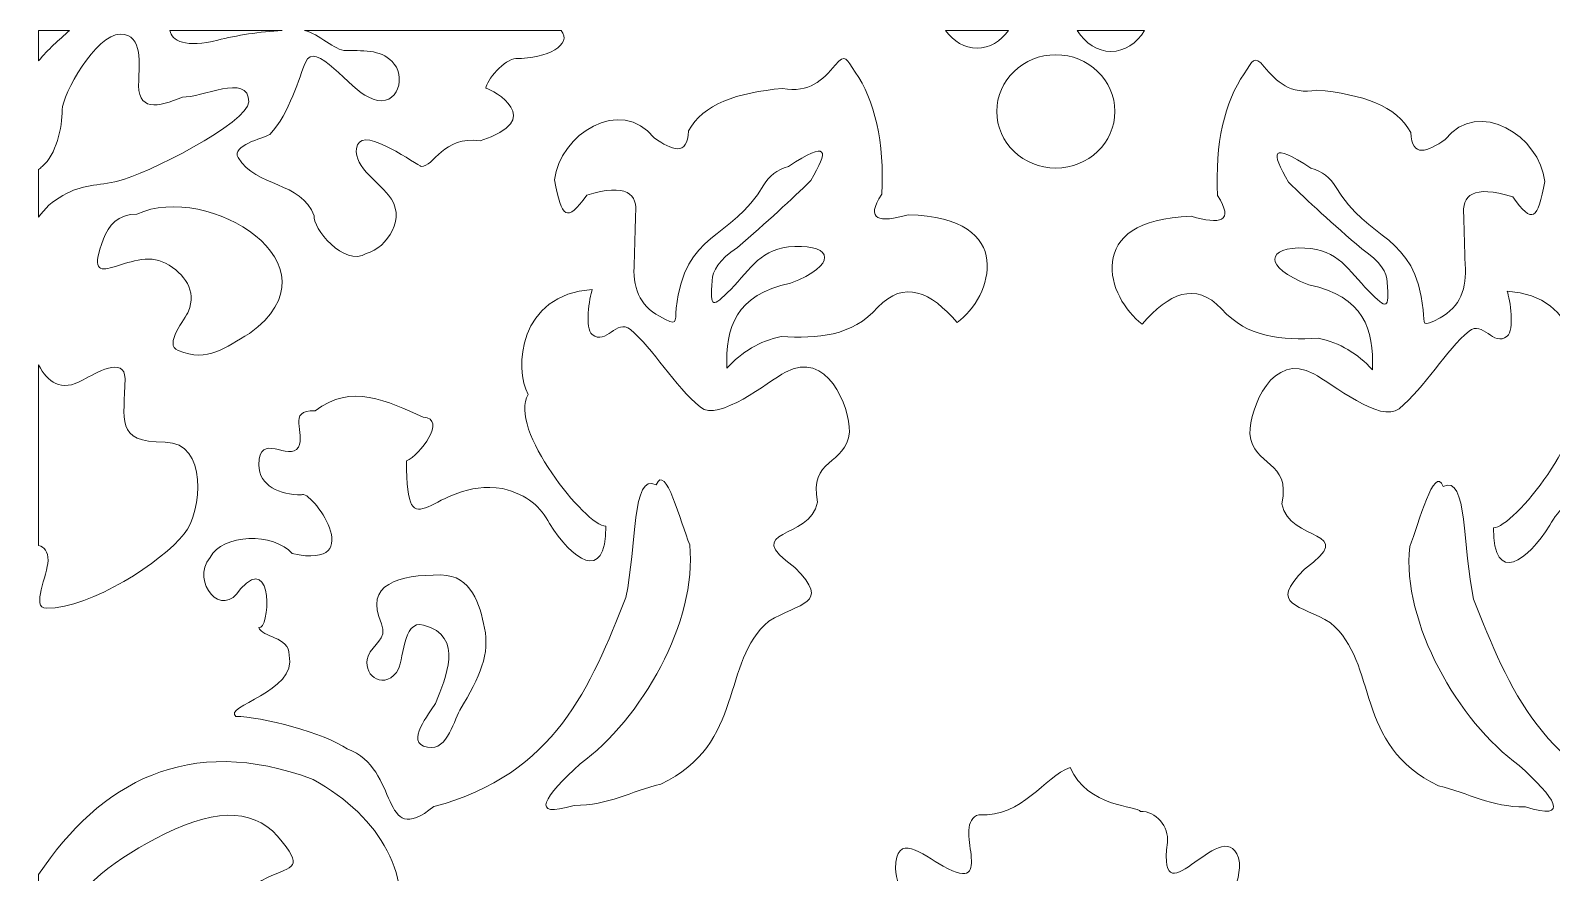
# Model space of a CAD drawing. Header units: millimetres. Extents: x -1203 to 1203, y -594 to 590.
# Drawn here: x -1203 to -612, y 263 to 590 of the extents above; entities that cross this region are included whole.
import ezdxf

# ---------------------------------------------------------------- set-up
doc = ezdxf.new("R2010")
doc.units = ezdxf.units.MM
doc.header["$MEASUREMENT"] = 0
doc.layers.add('Layer 1', color=7, linetype='Continuous')

msp = doc.modelspace()

# ---------------------------------------------------------------- linework, layer by layer
at = {"layer": 'Layer 1', "color": 250, "lineweight": 20}
for points, knots in [([(-1188.1246, 589.9734), (-1192.1683, 586.1269), (-1196.4497, 582.6695), (-1200.05, 578.1478), (-1200.05, 578.1478), (-1200.05, 589.9734), (-1200.05, 589.9734), (-1200.05, 589.9734), (-1188.1246, 589.9734), (-1188.1246, 589.9734)], [0, 0, 0, 0, 0.33333333, 0.33333333, 0.33333333, 0.66666667, 0.66666667, 0.66666667, 1, 1, 1, 1]), ([(-1168.3829, 588.4902), (-1159.1391, 588.4902), (-1161.1604, 576.048), (-1161.1604, 570.5445), (-1162.1283, 558.2595), (-1153.6523, 560.0151), (-1144.1183, 564.0844), (-1137.1851, 563.6059), (-1118.4079, 573.6554), (-1118.4079, 562.1703), (-1118.4079, 554.2899), (-1158.9134, 533.6527), (-1168.9606, 531.5436), (-1177.0483, 529.3903), (-1183.1146, 530.3473), (-1190.6255, 525.8013), (-1194.7957, 523.6465), (-1197.7487, 520.6728), (-1200.05, 517.3912), (-1200.05, 517.3912), (-1200.05, 535.96), (-1200.05, 535.96), (-1199.605, 536.3223), (-1199.1583, 536.6843), (-1198.7131, 537.0467), (-1193.2246, 541.5931), (-1190.913, 552.3605), (-1190.913, 559.0599), (-1190.913, 565.0722), (-1177.8568, 588.4902), (-1168.3829, 588.4902)], [0, 0, 0, 0, 0.1, 0.1, 0.1, 0.2, 0.2, 0.2, 0.3, 0.3, 0.3, 0.4, 0.4, 0.4, 0.5, 0.5, 0.5, 0.6, 0.6, 0.6, 0.7, 0.7, 0.7, 0.8, 0.8, 0.8, 0.9, 0.9, 0.9, 1, 1, 1, 1]), ([(-1105.4877, 589.9734), (-1113.9405, 589.4612), (-1123.4298, 588.0923), (-1130.4225, 586.1615), (-1142.8215, 583.0818), (-1148.491, 585.8429), (-1149.0359, 589.9734), (-1149.0359, 589.9734), (-1105.4877, 589.9734), (-1105.4877, 589.9734)], [0, 0, 0, 0, 0.33333333, 0.33333333, 0.33333333, 0.66666667, 0.66666667, 0.66666667, 1, 1, 1, 1]), ([(-997.0335, 589.9734), (-992.5712, 584.4899), (-1002.2429, 579.0265), (-1014.6868, 579.026), (-1018.8067, 579.026), (-1026.2983, 570.3388), (-1026.2983, 567.547), (-1023.4333, 566.8959), (-1002.391, 555.1957), (-1028.5453, 547.0706), (-1042.7174, 549.264), (-1046.7595, 536.7407), (-1051.3924, 537.1432), (-1052.8904, 537.4529), (-1073.4916, 552.6553), (-1076.1134, 545.5193), (-1079.1094, 538.0737), (-1068.2469, 531.2479), (-1064.1283, 525.9738), (-1056.7318, 517.5978), (-1064.5337, 505.3954), (-1072.7426, 503.3263), (-1081.4891, 497.7141), (-1093.8116, 513.5797), (-1092.9679, 517.9075), (-1098.212, 531.5585), (-1115.4401, 528.7667), (-1122.5578, 540.5554), (-1125.1784, 545.2091), (-1113.1932, 548.0015), (-1110.1972, 549.5528), (-1102.329, 557.8687), (-1098.9593, 571.974), (-1096.3392, 577.4747), (-1093.0973, 587.0868), (-1078.3638, 566.3025), (-1071.9936, 564.1343), (-1061.5065, 558.2399), (-1057.0108, 570.9597), (-1061.8802, 576.8545), (-1066.3752, 582.4387), (-1072.7426, 582.1285), (-1080.6074, 582.1285), (-1084.9948, 582.1285), (-1091.2057, 588.6772), (-1096.7759, 589.9734), (-1096.7759, 589.9734), (-997.0335, 589.9734), (-997.0335, 589.9734)], [0, 0, 0, 0, 0.0625, 0.0625, 0.0625, 0.125, 0.125, 0.125, 0.1875, 0.1875, 0.1875, 0.25, 0.25, 0.25, 0.3125, 0.3125, 0.3125, 0.375, 0.375, 0.375, 0.4375, 0.4375, 0.4375, 0.5, 0.5, 0.5, 0.5625, 0.5625, 0.5625, 0.625, 0.625, 0.625, 0.6875, 0.6875, 0.6875, 0.75, 0.75, 0.75, 0.8125, 0.8125, 0.8125, 0.875, 0.875, 0.875, 0.9375, 0.9375, 0.9375, 1, 1, 1, 1]), ([(-823.2352, 589.9734), (-826.3077, 585.7137), (-830.6583, 583.0473), (-835.4709, 583.0473), (-840.2836, 583.0473), (-844.6363, 585.7137), (-847.7101, 589.9734), (-847.7101, 589.9734), (-823.2352, 589.9734), (-823.2352, 589.9734)], [0, 0, 0, 0, 0.33333333, 0.33333333, 0.33333333, 0.66666667, 0.66666667, 0.66666667, 1, 1, 1, 1]), ([(-770.3424, 589.9734), (-773.4331, 584.9861), (-778.1493, 581.788), (-783.4202, 581.788), (-788.6915, 581.788), (-793.4095, 584.9861), (-796.5012, 589.9734), (-796.5012, 589.9734), (-770.3424, 589.9734), (-770.3424, 589.9734)], [0, 0, 0, 0, 0.33333333, 0.33333333, 0.33333333, 0.66666667, 0.66666667, 0.66666667, 1, 1, 1, 1]), ([(-882.7804, 573.7883), (-875.2807, 563.0742), (-871.3651, 546.4931), (-872.4758, 526.3951), (-879.0955, 516.1146), (-873.4359, 515.1263), (-862.1945, 518.3599), (-819.4703, 517.2942), (-829.6603, 486.2762), (-843.1719, 476.4929), (-853.4549, 488.3372), (-863.739, 493.1313), (-874.0186, 482.4139), (-884.0942, 470.9741), (-897.5756, 470.2218), (-911.5486, 470.9955), (-920.0298, 469.3043), (-926.8848, 464.9346), (-932.6272, 458.7315), (-933.3235, 474.4557), (-929.2146, 487.2859), (-907.9499, 491.7177), (-889.4415, 498.8541), (-891.6749, 506.593), (-906.3073, 506.0426), (-919.6193, 505.5436), (-923.1801, 497.3187), (-931.1808, 489.326), (-938.3488, 482.1681), (-939.222, 481.9293), (-938.41, 492.7195), (-938.126, 496.4866), (-935.9952, 500.6301), (-928.5137, 505.6728), (-917.3111, 515.3162), (-907.2105, 524.5369), (-900.0698, 531.5926), (-893.0385, 543.5935), (-892.937, 547.3998), (-908.7154, 537.0737), (-913.2138, 535.8732), (-916.2729, 533.3514), (-918.2942, 529.9233), (-931.0799, 508.2376), (-949.2295, 511.9264), (-952.2997, 482.0306), (-952.8826, 476.3409), (-951.5161, 474.9337), (-958.8876, 478.9019), (-966.6782, 483.0953), (-969.4661, 490.3213), (-968.6145, 499.7524), (-968.4432, 505.9555), (-968.2709, 512.1577), (-968.1013, 518.3599), (-967.2525, 526.5536), (-971.5391, 530.7074), (-987.1229, 525.9719), (-994.9344, 515.0209), (-996.7646, 516.9952), (-999.5775, 531.8925), (-997.8374, 549.3438), (-973.8439, 564.7518), (-960.9039, 548.1652), (-954.0268, 543.4821), (-947.9571, 540.8628), (-947.5369, 550.923), (-942.138, 561.3349), (-928.5755, 565.8194), (-911.0355, 567.4159), (-900.5965, 565.4896), (-895.387, 570.7324), (-890.5556, 576.492), (-886.5135, 581.3108), (-886.2266, 578.7116), (-882.7804, 573.7883)], [0, 0, 0, 0, 0.04, 0.04, 0.04, 0.08, 0.08, 0.08, 0.12, 0.12, 0.12, 0.16, 0.16, 0.16, 0.2, 0.2, 0.2, 0.24, 0.24, 0.24, 0.28, 0.28, 0.28, 0.32, 0.32, 0.32, 0.36, 0.36, 0.36, 0.4, 0.4, 0.4, 0.44, 0.44, 0.44, 0.48, 0.48, 0.48, 0.52, 0.52, 0.52, 0.56, 0.56, 0.56, 0.6, 0.6, 0.6, 0.64, 0.64, 0.64, 0.68, 0.68, 0.68, 0.72, 0.72, 0.72, 0.76, 0.76, 0.76, 0.8, 0.8, 0.8, 0.84, 0.84, 0.84, 0.88, 0.88, 0.88, 0.92, 0.92, 0.92, 0.96, 0.96, 0.96, 1, 1, 1, 1]), ([(-827.817, 558.4913), (-827.817, 570.6289), (-817.501, 580.5287), (-804.8531, 580.5287), (-792.2052, 580.5287), (-781.8892, 570.6289), (-781.8892, 558.4913), (-781.8892, 546.3537), (-792.2052, 536.4539), (-804.8531, 536.4539), (-817.501, 536.4539), (-827.817, 546.3537), (-827.817, 558.4913)], [0, 0, 0, 0, 0.25, 0.25, 0.25, 0.5, 0.5, 0.5, 0.75, 0.75, 0.75, 1, 1, 1, 1]), ([(-731.6869, 573.1587), (-739.1865, 562.4445), (-743.1023, 545.8635), (-741.9897, 525.7654), (-735.3701, 515.485), (-741.0298, 514.4966), (-752.2728, 517.7302), (-794.9971, 516.6646), (-784.8053, 485.6465), (-771.2944, 475.8633), (-761.0113, 487.7075), (-750.7283, 492.5017), (-740.4487, 481.7842), (-730.3732, 470.3444), (-716.8901, 469.5921), (-702.9187, 470.3659), (-694.4364, 468.6747), (-687.5808, 464.305), (-681.84, 458.1018), (-681.1426, 473.8261), (-685.2528, 486.6563), (-706.5174, 491.088), (-725.0241, 498.2244), (-722.7925, 505.9634), (-708.1583, 505.4131), (-694.848, 504.914), (-691.2874, 496.689), (-683.2864, 488.6963), (-676.1191, 481.5385), (-675.2436, 481.2997), (-676.0572, 492.0898), (-676.3413, 495.857), (-678.472, 500.0005), (-685.9519, 505.0433), (-697.1545, 514.6865), (-707.255, 523.9072), (-714.3958, 530.963), (-721.4288, 542.9639), (-721.5303, 546.7702), (-705.7519, 536.4441), (-701.2534, 535.2436), (-698.1928, 532.7218), (-696.1714, 529.2937), (-683.3874, 507.6079), (-665.2379, 511.2967), (-662.1675, 481.4009), (-661.5829, 475.7113), (-662.9511, 474.3041), (-655.5796, 478.2722), (-647.7891, 482.4657), (-645.0012, 489.6916), (-645.8511, 499.1227), (-646.024, 505.3259), (-646.1953, 511.5281), (-646.366, 517.7302), (-647.2148, 525.924), (-642.9283, 530.0777), (-627.3444, 525.3424), (-619.533, 514.3913), (-617.7027, 516.3656), (-614.8881, 531.2628), (-616.6299, 548.7141), (-640.6234, 564.1222), (-653.5633, 547.5356), (-660.4388, 542.8525), (-666.5101, 540.2331), (-666.9303, 550.2934), (-672.3293, 560.7053), (-685.8918, 565.1898), (-703.4318, 566.7862), (-713.8714, 564.86), (-719.0792, 570.1028), (-723.9101, 575.8624), (-727.9537, 580.6812), (-728.2407, 578.082), (-731.6869, 573.1587)], [0, 0, 0, 0, 0.04, 0.04, 0.04, 0.08, 0.08, 0.08, 0.12, 0.12, 0.12, 0.16, 0.16, 0.16, 0.2, 0.2, 0.2, 0.24, 0.24, 0.24, 0.28, 0.28, 0.28, 0.32, 0.32, 0.32, 0.36, 0.36, 0.36, 0.4, 0.4, 0.4, 0.44, 0.44, 0.44, 0.48, 0.48, 0.48, 0.52, 0.52, 0.52, 0.56, 0.56, 0.56, 0.6, 0.6, 0.6, 0.64, 0.64, 0.64, 0.68, 0.68, 0.68, 0.72, 0.72, 0.72, 0.76, 0.76, 0.76, 0.8, 0.8, 0.8, 0.84, 0.84, 0.84, 0.88, 0.88, 0.88, 0.92, 0.92, 0.92, 0.96, 0.96, 0.96, 1, 1, 1, 1]), ([(-1174.896, 508.9409), (-1172.9381, 514.1632), (-1169.2895, 518.6005), (-1161.8443, 518.6005), (-1134.4714, 531.2288), (-1081.0095, 499.028), (-1118.1289, 472.1913), (-1127.6725, 466.8366), (-1134.1375, 460.7165), (-1145.8358, 465.5614), (-1151.6843, 467.8561), (-1143.0654, 477.8012), (-1141.8333, 480.8613), (-1138.7562, 488.7658), (-1143.0654, 495.3962), (-1150.7612, 499.4758), (-1164.1412, 506.8645), (-1183.9333, 484.8424), (-1174.896, 508.9409)], [0, 0, 0, 0, 0.16666667, 0.16666667, 0.16666667, 0.33333333, 0.33333333, 0.33333333, 0.5, 0.5, 0.5, 0.66666667, 0.66666667, 0.66666667, 0.83333333, 0.83333333, 0.83333333, 1, 1, 1, 1]), ([(-984.9553, 489.3143), (-986.1381, 485.9082), (-987.9133, 474.2291), (-984.9553, 471.7958), (-979.6312, 467.4163), (-975.4899, 478.122), (-970.1658, 473.7421), (-961.2923, 466.4429), (-953.009, 451.8441), (-942.9517, 443.5716), (-935.8541, 437.7318), (-916.9225, 453.304), (-909.8233, 457.197), (-893.8504, 465.9565), (-884.9775, 444.0581), (-884.9775, 433.8388), (-886.2396, 420.905), (-901.1873, 423.7496), (-897.401, 406.5879), (-900.1929, 391.5007), (-927.8413, 396.856), (-906.2739, 381.2833), (-891.6834, 366.6197), (-904.7628, 367.7988), (-916.3313, 360.3583), (-935.2615, 344.7861), (-925.2041, 312.6688), (-958.3331, 297.0971), (-970.1658, 294.177), (-978.4473, 288.8241), (-992.0534, 288.8241), (-1009.9025, 283.2683), (-1003.5187, 292.421), (-989.6171, 304.9858), (-966.0403, 321.9469), (-944.0528, 360.3793), (-947.0936, 390.0423), (-950.6424, 398.8018), (-956.5596, 422.1601), (-960.1084, 413.4006), (-969.7405, 418.2788), (-967.57, 389.2416), (-971.9393, 369.6042), (-985.5467, 335.0538), (-999.1528, 300.9901), (-1046.4788, 288.3376), (-1068.0196, 271.3593), (-1059.1915, 303.2223), (-1080.2003, 310.7225), (-1088.3311, 316.8501), (-1114.0636, 323.4226), (-1123.385, 323.3745), (-1128.8417, 327.4127), (-1099.5439, 332.5888), (-1102.6795, 347.2193), (-1102.6795, 354.519), (-1113.3293, 354.032), (-1114.5121, 357.9251), (-1110.3203, 356.5469), (-1108.4469, 387.3662), (-1121.6115, 373.0108), (-1128.709, 360.8452), (-1141.1326, 375.444), (-1133.4418, 385.1764), (-1128.709, 394.3981), (-1108.5949, 394.9545), (-1101.4973, 386.6362), (-1071.0003, 380.0912), (-1094.6269, 412.2388), (-1097.9467, 409.5076), (-1106.2299, 409.5076), (-1114.5121, 412.9142), (-1114.5121, 421.1867), (-1114.5121, 434.3257), (-1102.6795, 422.1601), (-1099.1306, 427.9994), (-1096.1732, 433.3523), (-1103.8633, 442.5982), (-1092.6227, 442.1118), (-1078.6212, 453.1333), (-1064.6198, 445.8677), (-1050.6207, 439.6786), (-1041.2727, 438.9972), (-1051.8828, 424.9505), (-1057.1287, 422.6466), (-1057.127, 385.1316), (-1047.0713, 416.3446), (-1019.8578, 411.9408), (-1009.801, 409.5076), (-1005.0694, 404.6412), (-1001.5189, 398.3154), (-993.2374, 384.6894), (-979.6312, 374.4707), (-979.6312, 397.342), (-987.3305, 397.0537), (-1018.0962, 435.7384), (-1009.801, 448.4376), (-1015.509, 458.2548), (-1013.516, 487.542), (-984.9553, 489.3143)], [0, 0, 0, 0, 0.03030303, 0.03030303, 0.03030303, 0.06060606, 0.06060606, 0.06060606, 0.09090909, 0.09090909, 0.09090909, 0.12121212, 0.12121212, 0.12121212, 0.15151515, 0.15151515, 0.15151515, 0.18181818, 0.18181818, 0.18181818, 0.21212121, 0.21212121, 0.21212121, 0.24242424, 0.24242424, 0.24242424, 0.27272727, 0.27272727, 0.27272727, 0.3030303, 0.3030303, 0.3030303, 0.33333333, 0.33333333, 0.33333333, 0.36363636, 0.36363636, 0.36363636, 0.39393939, 0.39393939, 0.39393939, 0.42424242, 0.42424242, 0.42424242, 0.45454545, 0.45454545, 0.45454545, 0.48484848, 0.48484848, 0.48484848, 0.51515152, 0.51515152, 0.51515152, 0.54545455, 0.54545455, 0.54545455, 0.57575758, 0.57575758, 0.57575758, 0.60606061, 0.60606061, 0.60606061, 0.63636364, 0.63636364, 0.63636364, 0.66666667, 0.66666667, 0.66666667, 0.6969697, 0.6969697, 0.6969697, 0.72727273, 0.72727273, 0.72727273, 0.75757576, 0.75757576, 0.75757576, 0.78787879, 0.78787879, 0.78787879, 0.81818182, 0.81818182, 0.81818182, 0.84848485, 0.84848485, 0.84848485, 0.87878788, 0.87878788, 0.87878788, 0.90909091, 0.90909091, 0.90909091, 0.93939394, 0.93939394, 0.93939394, 0.96969697, 0.96969697, 0.96969697, 1, 1, 1, 1]), ([(-629.5121, 488.6847), (-628.3293, 485.2786), (-626.554, 473.5994), (-629.5121, 471.1662), (-634.8361, 466.7867), (-638.9774, 477.4924), (-644.3021, 473.1125), (-653.175, 465.8133), (-661.4566, 451.2146), (-671.5139, 442.942), (-678.6133, 437.1022), (-697.5447, 452.6743), (-704.6429, 456.5674), (-720.6152, 465.3269), (-729.4897, 443.4284), (-729.4897, 433.2091), (-728.2276, 420.2754), (-713.28, 423.1199), (-717.0664, 405.9582), (-714.2745, 390.8711), (-686.6261, 396.2264), (-708.1918, 380.6537), (-722.784, 365.9901), (-709.7045, 367.1692), (-698.136, 359.7286), (-679.2047, 344.1565), (-689.2615, 312.0392), (-656.1324, 296.4675), (-644.3021, 293.5473), (-636.02, 288.1945), (-622.4127, 288.1945), (-604.5654, 282.6387), (-610.9486, 291.7913), (-624.8502, 304.3562), (-648.4252, 321.3173), (-670.4145, 359.7496), (-667.3738, 389.4127), (-663.8232, 398.1722), (-657.9078, 421.5304), (-654.3589, 412.771), (-644.7268, 417.6491), (-646.8973, 388.6119), (-642.5269, 368.9746), (-628.9207, 334.4241), (-615.3144, 300.3605), (-567.9868, 287.7081), (-546.4478, 270.7296), (-555.2759, 302.5927), (-534.267, 310.0929), (-526.1346, 316.2204), (-500.4038, 322.793), (-491.0806, 322.7449), (-485.6239, 326.7831), (-514.9233, 331.9592), (-511.7862, 346.5897), (-511.7862, 353.8893), (-501.138, 353.4024), (-499.9558, 357.2954), (-504.1471, 355.9172), (-506.0204, 386.7365), (-492.856, 372.3812), (-485.7566, 360.2156), (-473.3331, 374.8144), (-481.0238, 384.5467), (-485.7566, 393.7684), (-505.8725, 394.3248), (-512.9701, 386.0066), (-543.4654, 379.4616), (-519.8387, 411.6092), (-516.5189, 408.8779), (-508.2373, 408.8779), (-499.9558, 412.2845), (-499.9558, 420.5571), (-499.9558, 433.696), (-511.7862, 421.5304), (-515.3367, 427.3698), (-518.2947, 432.7226), (-510.604, 441.9686), (-521.8435, 441.4822), (-535.8443, 452.5036), (-549.8458, 445.2381), (-563.8454, 439.0489), (-573.1947, 438.3675), (-562.5833, 424.3209), (-557.3386, 422.0169), (-557.3386, 384.502), (-567.396, 415.7149), (-594.6078, 411.3112), (-604.6646, 408.8779), (-609.3978, 404.0115), (-612.9467, 397.6858), (-621.23, 384.0599), (-634.8361, 373.841), (-634.8361, 396.7123), (-627.1369, 396.4242), (-596.3711, 435.1088), (-604.6646, 447.8079), (-598.9572, 457.6252), (-600.9514, 486.9124), (-629.5121, 488.6847)], [0, 0, 0, 0, 0.03030303, 0.03030303, 0.03030303, 0.06060606, 0.06060606, 0.06060606, 0.09090909, 0.09090909, 0.09090909, 0.12121212, 0.12121212, 0.12121212, 0.15151515, 0.15151515, 0.15151515, 0.18181818, 0.18181818, 0.18181818, 0.21212121, 0.21212121, 0.21212121, 0.24242424, 0.24242424, 0.24242424, 0.27272727, 0.27272727, 0.27272727, 0.3030303, 0.3030303, 0.3030303, 0.33333333, 0.33333333, 0.33333333, 0.36363636, 0.36363636, 0.36363636, 0.39393939, 0.39393939, 0.39393939, 0.42424242, 0.42424242, 0.42424242, 0.45454545, 0.45454545, 0.45454545, 0.48484848, 0.48484848, 0.48484848, 0.51515152, 0.51515152, 0.51515152, 0.54545455, 0.54545455, 0.54545455, 0.57575758, 0.57575758, 0.57575758, 0.60606061, 0.60606061, 0.60606061, 0.63636364, 0.63636364, 0.63636364, 0.66666667, 0.66666667, 0.66666667, 0.6969697, 0.6969697, 0.6969697, 0.72727273, 0.72727273, 0.72727273, 0.75757576, 0.75757576, 0.75757576, 0.78787879, 0.78787879, 0.78787879, 0.81818182, 0.81818182, 0.81818182, 0.84848485, 0.84848485, 0.84848485, 0.87878788, 0.87878788, 0.87878788, 0.90909091, 0.90909091, 0.90909091, 0.93939394, 0.93939394, 0.93939394, 0.96969697, 0.96969697, 0.96969697, 1, 1, 1, 1]), ([(-1200.05, 389.8554), (-1197.8547, 389.1678), (-1196.3998, 387.535), (-1196.3998, 384.0071), (-1196.3998, 378.3315), (-1203.2502, 365.4332), (-1197.0213, 365.4332), (-1179.5822, 365.4332), (-1152.1742, 383.4908), (-1143.4543, 394.3258), (-1136.6022, 403.0964), (-1134.1114, 429.9257), (-1150.929, 429.9257), (-1170.8618, 429.9257), (-1166.501, 438.6968), (-1166.501, 454.6911), (-1166.501, 463.4622), (-1178.3353, 456.7544), (-1182.6961, 454.1748), (-1191.5327, 449.1973), (-1196.5591, 453.3595), (-1200.05, 459.9647), (-1200.05, 459.9647), (-1200.05, 389.8554), (-1200.05, 389.8554)], [0, 0, 0, 0, 0.125, 0.125, 0.125, 0.25, 0.25, 0.25, 0.375, 0.375, 0.375, 0.5, 0.5, 0.5, 0.625, 0.625, 0.625, 0.75, 0.75, 0.75, 0.875, 0.875, 0.875, 1, 1, 1, 1]), ([(-1026.8228, 357.7259), (-1024.7618, 347.7874), (-1028.3157, 339.0997), (-1036.4215, 325.7639), (-1039.1884, 320.9605), (-1041.6463, 308.3201), (-1050.5589, 311.8596), (-1057.3198, 314.6403), (-1046.5634, 326.2695), (-1045.6419, 329.0507), (-1042.2604, 337.8988), (-1034.2709, 354.5842), (-1050.5589, 358.8822), (-1058.8574, 361.1572), (-1057.9355, 344.4718), (-1061.0081, 340.4271), (-1066.8487, 333.3485), (-1074.5309, 340.1743), (-1072.073, 346.7473), (-1070.228, 351.8035), (-1064.3891, 353.0675), (-1066.8487, 359.3877), (-1073.8103, 374.8321), (-1060.1032, 378.4738), (-1043.8151, 378.3539), (-1031.6768, 378.2662), (-1028.703, 366.7918), (-1026.8228, 357.7259)], [0, 0, 0, 0, 0.11111111, 0.11111111, 0.11111111, 0.22222222, 0.22222222, 0.22222222, 0.33333333, 0.33333333, 0.33333333, 0.44444444, 0.44444444, 0.44444444, 0.55555556, 0.55555556, 0.55555556, 0.66666667, 0.66666667, 0.66666667, 0.77777778, 0.77777778, 0.77777778, 0.88888889, 0.88888889, 0.88888889, 1, 1, 1, 1]), ([(-1200.05, 163.0891), (-1189.322, 168.7918), (-1154.1473, 198.5579), (-1155.2115, 201.9612), (-1146.1827, 221.6928), (-1154.9576, 236.1026), (-1176.8186, 223.4907), (-1178.7952, 221.7837), (-1187.6267, 208.7436), (-1189.2925, 207.441), (-1202.1906, 213.6473), (-1197.2599, 232.787), (-1192.0606, 241.1305), (-1185.1472, 257.3696), (-1169.5548, 268.4167), (-1151.0515, 277.7238), (-1129.7886, 288.3437), (-1115.0614, 287.2986), (-1105.3948, 274.6605), (-1096.6908, 263.2789), (-1102.2111, 265.6906), (-1113.3645, 259.5901), (-1144.8593, 242.3659), (-1144.1052, 224.028), (-1123.7699, 207.9064), (-1094.5935, 196.7841), (-1071.1, 199.6917), (-1060.1128, 233.4647), (-1054.8086, 262.035), (-1066.4303, 283.6452), (-1093.4578, 298.9184), (-1141.8186, 317.0843), (-1176.3209, 297.5579), (-1200.05, 261.937), (-1200.05, 261.937), (-1200.05, 163.0891), (-1200.05, 163.0891)], [0, 0, 0, 0, 0.08333333, 0.08333333, 0.08333333, 0.16666667, 0.16666667, 0.16666667, 0.25, 0.25, 0.25, 0.33333333, 0.33333333, 0.33333333, 0.41666667, 0.41666667, 0.41666667, 0.5, 0.5, 0.5, 0.58333333, 0.58333333, 0.58333333, 0.66666667, 0.66666667, 0.66666667, 0.75, 0.75, 0.75, 0.83333333, 0.83333333, 0.83333333, 0.91666667, 0.91666667, 0.91666667, 1, 1, 1, 1]), ([(-799.2319, 303.4868), (-792.7398, 288.0615), (-773.0378, 288.6044), (-771.9833, 286.4529), (-766.0712, 286.667), (-760.7205, 280.5805), (-761.5074, 274.3624), (-765.6527, 241.5483), (-738.2334, 289.3913), (-733.4258, 266.4383), (-733.4258, 256.2185), (-740.1096, 247.2757), (-743.7084, 237.9071), (-745.7643, 232.371), (-739.0817, 232.371), (-735.4829, 235.3517), (-727.7712, 241.7395), (-724.1725, 249.4049), (-724.1725, 234.5006), (-720.0437, 211.9188), (-729.6293, 195.4461), (-743.1935, 183.8252), (-755.3878, 172.016), (-782.8889, 164.8964), (-786.8929, 145.4992), (-804.2352, 118.0818), (-802.8505, 128.0269), (-811.5703, 144.2218), (-822.5377, 154.5843), (-831.9634, 165.372), (-842.9308, 175.7341), (-850.6431, 182.5477), (-871.7206, 188.0834), (-872.7486, 200.0069), (-877.39, 214.2019), (-880.826, 228.3973), (-875.8341, 242.5917), (-876.3473, 248.9791), (-868.1219, 231.5193), (-858.8685, 235.3517), (-857.8406, 235.778), (-867.094, 257.496), (-867.094, 264.3096), (-867.094, 278.7881), (-856.8109, 269.8454), (-848.5855, 265.1608), (-826.9932, 253.2378), (-846.0148, 282.1947), (-834.7054, 285.1755), (-817.4806, 284.1107), (-809.5977, 300.0084), (-799.2319, 303.4868)], [0, 0, 0, 0, 0.05882353, 0.05882353, 0.05882353, 0.11764706, 0.11764706, 0.11764706, 0.17647059, 0.17647059, 0.17647059, 0.23529412, 0.23529412, 0.23529412, 0.29411765, 0.29411765, 0.29411765, 0.35294118, 0.35294118, 0.35294118, 0.41176471, 0.41176471, 0.41176471, 0.47058824, 0.47058824, 0.47058824, 0.52941176, 0.52941176, 0.52941176, 0.58823529, 0.58823529, 0.58823529, 0.64705882, 0.64705882, 0.64705882, 0.70588235, 0.70588235, 0.70588235, 0.76470588, 0.76470588, 0.76470588, 0.82352941, 0.82352941, 0.82352941, 0.88235294, 0.88235294, 0.88235294, 0.94117647, 0.94117647, 0.94117647, 1, 1, 1, 1])]:
    msp.add_open_spline(points, degree=3, knots=knots, dxfattribs=at)

doc.saveas('drawing.dxf')
